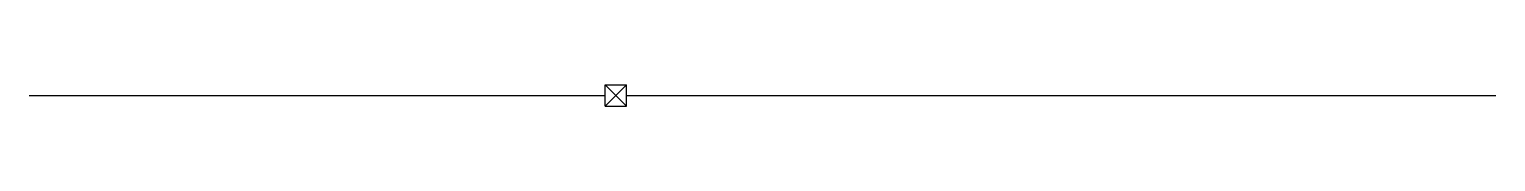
# Model space of a CAD drawing. Units: millimetres at full size, sheet at 1:100. Extents: x -15551 to 15061, y -3715 to -3265.
import ezdxf

# ---------------------------------------------------------------- set-up
doc = ezdxf.new("R2010")
doc.units = ezdxf.units.MM
doc.header["$LTSCALE"] = 100
doc.layers.add('0-0', color=7, linetype='Continuous')

msp = doc.modelspace()

# ---------------------------------------------------------------- linework, layer by layer
at = {"layer": '0-0'}
for p, q in [((-3531.1, -3264.8), (-3081.1, -3264.8)), ((-3531.1, -3714.8), (-3531.1, -3264.8)), ((-3531.1, -3714.8), (-3081.1, -3264.8)), ((-3531.1, -3264.8), (-3081.1, -3714.8)), ((-3081.1, -3714.8), (-3081.1, -3264.8)), ((-15551, -3489.8), (-3531.1, -3489.8)), ((-3081.1, -3489.8), (15061.2, -3489.8)), ((-3531.1, -3714.8), (-3081.1, -3714.8))]:
    msp.add_line(p, q, dxfattribs=at)

doc.saveas('drawing.dxf')
